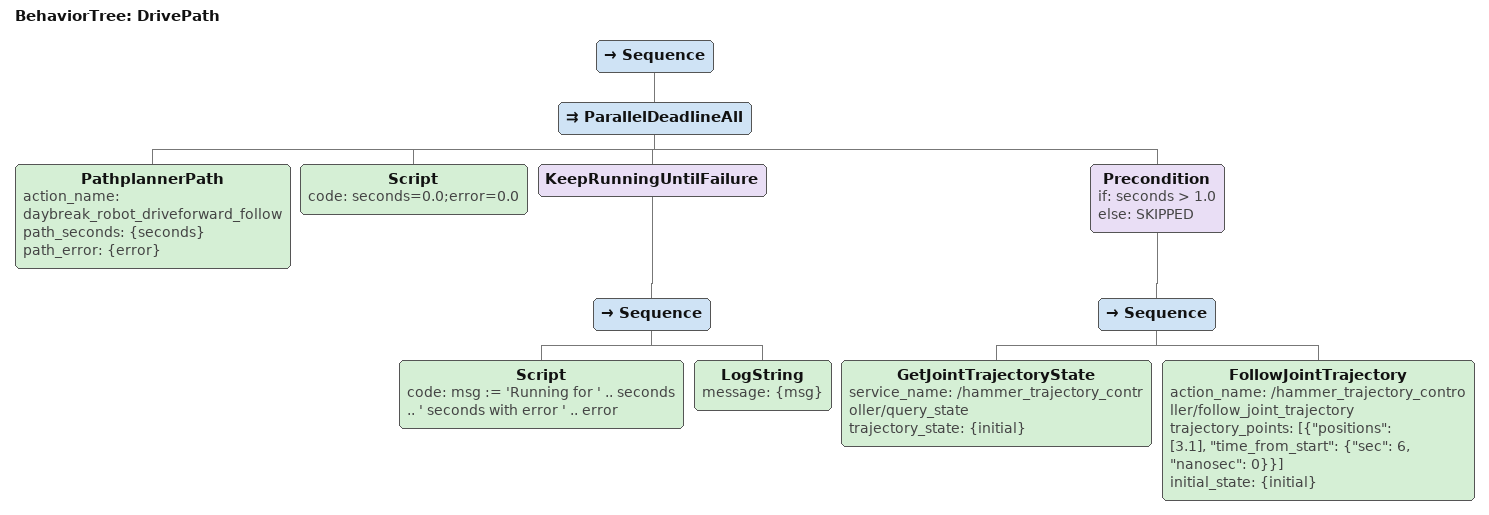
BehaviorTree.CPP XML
<root BTCPP_format="4">
    <BehaviorTree ID="DrivePath">
        <Sequence>
            <ParallelDeadlineAll>
                <PathplannerPath action_name="daybreak_robot_driveforward_follow"
                    path_seconds="{seconds}"
                    path_error="{error}" />
                <Script code="seconds=0.0;error=0.0" />
                <KeepRunningUntilFailure>
                    <Sequence>
                        <Script
                            code="msg := 'Running for ' .. seconds .. ' seconds with error ' .. error" />
                        <LogString message="{msg}" />
                    </Sequence>
                </KeepRunningUntilFailure>
                <Precondition if="seconds > 1.0" else="SKIPPED">
                    <Sequence>
                        <GetJointTrajectoryState
                            service_name="/hammer_trajectory_controller/query_state"
                            trajectory_state="{initial}" />
                        <FollowJointTrajectory
                            action_name="/hammer_trajectory_controller/follow_joint_trajectory"
                            trajectory_points='[{"positions": [3.1], "time_from_start": {"sec": 6, "nanosec": 0}}]'
                            initial_state="{initial}" />
                    </Sequence>
                </Precondition>
            </ParallelDeadlineAll>
        </Sequence>
    </BehaviorTree>
</root>
